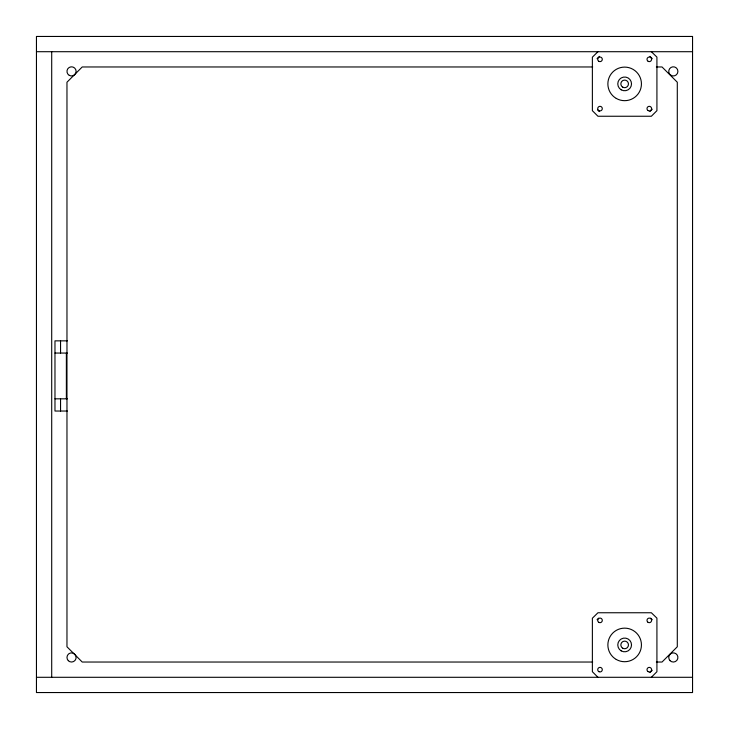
<?xml version="1.0" encoding="UTF-8"?>
<svg xmlns="http://www.w3.org/2000/svg" width="729" height="729" viewBox="0 0 729 729"><rect width="100%" height="100%" fill="white"/><g stroke="black" fill="none" stroke-linecap="round" stroke-linejoin="round"><path stroke-width="1.09" d="M649.922 111.564L652.255 109.222M649.922 672.603L652.255 670.261M651.352 677.296L656.92 671.719L656.92 618.137L651.352 612.752L597.953 612.752L592.376 618.228L592.376 671.719L597.953 677.296M597.051 58.685L599.384 56.361M597.051 619.723L598.609 618.174M597.953 51.704L592.376 57.181L592.376 110.68L597.953 116.248L651.352 116.248L656.92 110.68L656.92 57.099L651.352 51.704M36.45 51.704L692.55 51.704M592.686 66.968L82.222 66.968L66.968 82.222L66.968 646.778L82.222 662.032L592.686 662.032M656.346 66.968L662.032 66.968L677.296 82.222L677.296 646.778L662.032 662.032L656.346 662.032M67.369 340.853L54.976 340.853L54.976 411.038L67.369 411.038M54.976 353.055L67.369 353.055M54.976 398.827L67.369 398.827M36.45 677.296L692.55 677.296M649.922 56.361L652.255 58.685M650.696 618.174L652.255 619.723M597.698 109.997L599.22 111.564M66.375 353.055L66.375 398.827M60.553 340.853L60.553 353.055M60.553 398.827L60.553 411.038M51.704 51.704L51.704 677.296M692.55 36.45L36.45 36.45L36.45 692.55L692.55 692.55L692.55 36.45M598.864 61.318A2.287 2.287 0 0 0 602.3 59.341A2.287 2.287 0 0 0 598.864 57.354A2.287 2.287 0 0 0 598.864 61.318M648.145 61.318A2.287 2.287 0 0 0 651.58 59.341A2.287 2.287 0 0 0 648.145 57.354A2.287 2.287 0 0 0 648.145 61.318M598.864 110.608A2.287 2.287 0 0 0 602.3 108.621A2.287 2.287 0 0 0 598.864 106.634A2.287 2.287 0 0 0 598.864 110.608M648.145 110.608A2.287 2.287 0 0 0 651.58 108.621A2.287 2.287 0 0 0 648.145 106.634A2.287 2.287 0 0 0 648.145 110.608M616.26 98.424A16.785 16.785 0 0 0 641.438 83.89A16.785 16.785 0 0 0 616.26 69.355A16.785 16.785 0 0 0 616.26 98.424M621.217 89.831A6.862 6.862 0 0 0 631.514 83.89A6.862 6.862 0 0 0 621.217 77.939A6.862 6.862 0 0 0 621.217 89.831M622.748 87.188A3.818 3.818 0 0 0 628.462 83.89A3.818 3.818 0 0 0 622.748 80.582A3.818 3.818 0 0 0 622.748 87.188M598.864 622.366A2.287 2.287 0 0 0 602.3 620.379A2.287 2.287 0 0 0 598.864 618.392A2.287 2.287 0 0 0 598.864 622.366M647.671 622.001A2.287 2.287 0 0 0 651.507 620.971A2.287 2.287 0 0 0 648.701 618.165A2.287 2.287 0 0 0 647.671 622.001M598.864 671.646A2.287 2.287 0 0 0 602.3 669.659A2.287 2.287 0 0 0 598.864 667.682A2.287 2.287 0 0 0 598.864 671.646M648.145 671.646A2.287 2.287 0 0 0 651.58 669.659A2.287 2.287 0 0 0 648.145 667.682A2.287 2.287 0 0 0 648.145 671.646M616.26 659.463A16.785 16.785 0 0 0 641.438 644.928A16.785 16.785 0 0 0 616.26 630.394A16.785 16.785 0 0 0 616.26 659.463M621.217 650.879A6.862 6.862 0 0 0 631.514 644.928A6.862 6.862 0 0 0 621.217 638.987A6.862 6.862 0 0 0 621.217 650.879M622.748 648.236A3.818 3.818 0 0 0 628.462 644.928A3.818 3.818 0 0 0 622.748 641.629A3.818 3.818 0 0 0 622.748 648.236M670.088 660.693A4.574 4.574 0 0 0 677.751 658.642A4.574 4.574 0 0 0 672.147 653.038A4.574 4.574 0 0 0 670.088 660.693M671.035 75.351A4.574 4.574 0 0 0 677.906 71.387A4.574 4.574 0 0 0 671.035 67.423A4.574 4.574 0 0 0 671.035 75.351M69.255 75.351A4.574 4.574 0 0 0 76.117 71.387A4.574 4.574 0 0 0 69.255 67.423A4.574 4.574 0 0 0 69.255 75.351M68.307 660.693A4.574 4.574 0 0 0 75.962 658.642A4.574 4.574 0 0 0 70.358 653.038A4.574 4.574 0 0 0 68.307 660.693"/></g></svg>
